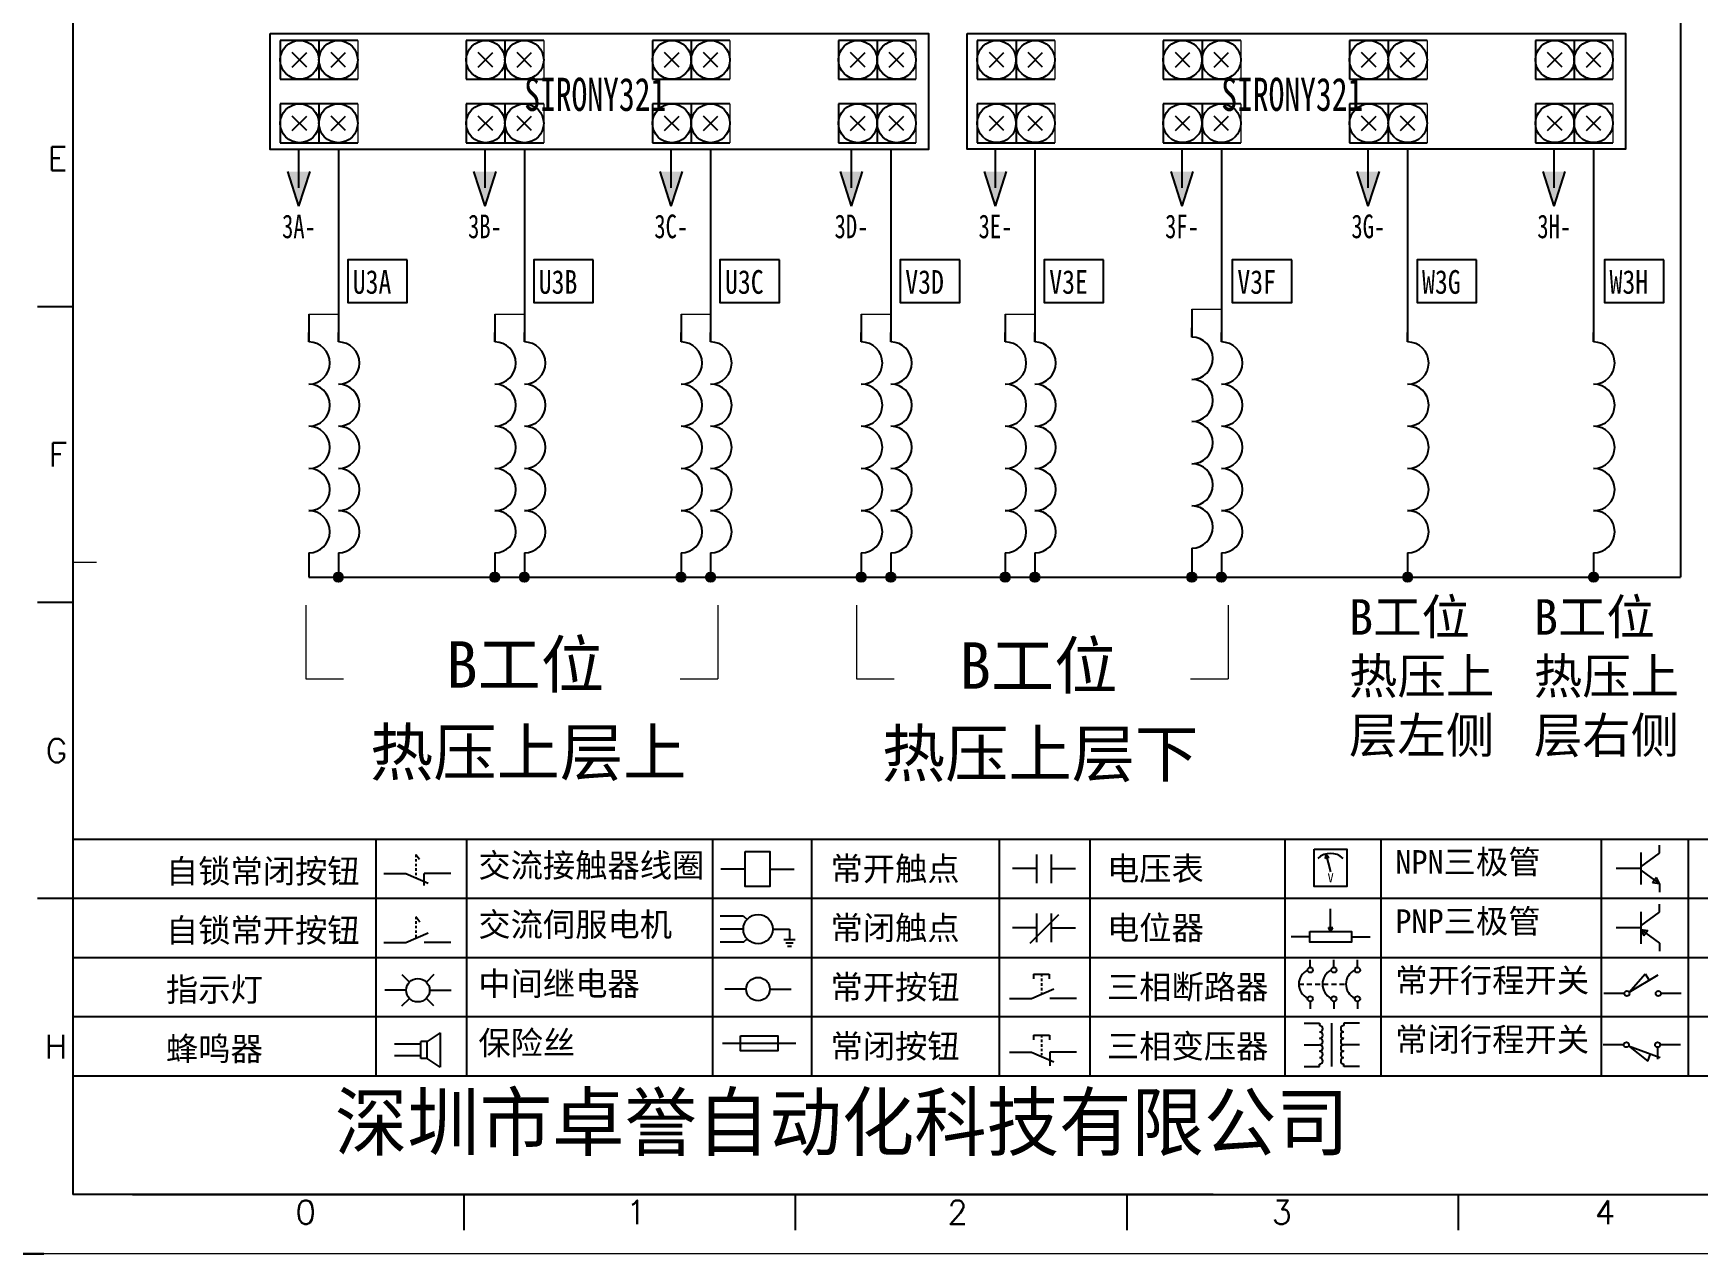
# Model space of a CAD drawing. Extents: x 33864 to 41687, y -3582 to -110.
# Drawn here: x 36263.1 to 36403.8, y -2914.9 to -2811.8 of the extents above; entities that cross this region are included whole.
import ezdxf
from ezdxf.enums import TextEntityAlignment as Align

# ---------------------------------------------------------------- set-up
doc = ezdxf.new("R2010")
doc.units = 0
doc.header["$MEASUREMENT"] = 0
for name, color, linetype in [('AE_BOR', 1, 'Continuous'), ('MISC', 2, 'Continuous'), ('SYMS', 7, 'Continuous'), ('Z_OM_OUTLINE', 7, 'Continuous'), ('细实线层', 7, 'Continuous')]:
    doc.layers.add(name, color=color, linetype=linetype)
doc.layers.add('frame', color=7, linetype='Continuous', lineweight=15)
doc.styles.add('Standard_0.8', font='', dxfattribs={"width": 0.8})
doc.styles.add('WD', font='romans.shx', dxfattribs={"bigfont": 'gbcbig.shx'})
doc.styles.add('宋', font='', dxfattribs={"width": 0.7})
doc.styles.add('汉字', font='')
doc.styles.get('Standard_0.8').set_extended_font_data('SimSun')
doc.styles.get('宋').set_extended_font_data('SimSun')
doc.styles.get('汉字').set_extended_font_data('新宋体')

# ---------------------------------------------------------------- blocks, each defined once
blk = doc.blocks.new('WDDOT')
blk.add_hatch(color=256).paths.add_polyline_path([(0.5, 0, 1), (-0.5, 0, 1)])
blk.add_circle((0, 0), 0.5)
blk = doc.blocks.new('*U160')
at = {"linetype": 'ByBlock'}
for p, q in [((-1909.23, -780.45), (-1909.23, -780.67)), ((-1909.23, -780.45), (-1908.92, -780.84)), ((-1909.23, -780.84), (-1909.23, -781.05)), ((-1909.23, -781.23), (-1909.23, -781.44)), ((-1909.23, -781.61), (-1909.23, -781.83)), ((-1911.92, -782.07), (-1910.06, -782.07)), ((-1910.06, -782.07), (-1908.18, -782.88)), ((-1909.23, -782), (-1909.23, -782.21)), ((-1909.23, -782.38), (-1909.23, -782.43)), ((-1908.52, -783.07), (-1908.52, -782.07)), ((-1906.25, -782.07), (-1908.52, -782.07))]:
    blk.add_line(p, q, dxfattribs=at)
blk = doc.blocks.new('*U161')
at = {"linetype": 'ByBlock'}
for p, q in [((-1908.88, -791.17), (-1909.23, -790.71)), ((-1909.23, -790.71), (-1909.23, -790.92)), ((-1909.23, -791.09), (-1909.23, -791.31)), ((-1909.23, -791.48), (-1909.23, -791.69)), ((-1911.92, -792.89), (-1910.06, -792.89)), ((-1910.06, -792.89), (-1908.18, -792.08)), ((-1909.23, -791.86), (-1909.23, -792.08)), ((-1909.23, -792.25), (-1909.23, -792.47)), ((-1906.25, -792.89), (-1908.52, -792.89))]:
    blk.add_line(p, q, dxfattribs=at)
blk = doc.blocks.new('蜂鸣器')
at = {"linetype": 'ByBlock'}
for p, q in [((-1907.17, -795.53), (-1908.25, -796.26)), ((-1907.17, -795.53), (-1907.17, -798.41)), ((-1908.8, -796.48), (-1911.01, -796.48)), ((-1908.25, -796.26), (-1908.8, -796.26)), ((-1908.8, -797.68), (-1908.8, -796.26)), ((-1908.25, -797.68), (-1908.25, -796.26)), ((-1908.8, -797.46), (-1911.01, -797.46)), ((-1908.25, -797.68), (-1908.8, -797.68)), ((-1907.17, -798.41), (-1908.25, -797.68))]:
    blk.add_line(p, q, dxfattribs=at)
blk = doc.blocks.new('指示灯')
at = {"linetype": 'ByBlock'}
for p, q in [((-1854.62, -775.59), (-1853.97, -776.23)), ((-1851.9, -775.59), (-1852.54, -776.23)), ((-1854.25, -776.92), (-1856.06, -776.92)), ((-1854.62, -778.25), (-1853.97, -777.61)), ((-1851.9, -778.25), (-1852.54, -777.61)), ((-1852.26, -776.92), (-1850.45, -776.92))]:
    blk.add_line(p, q, dxfattribs=at)
blk.add_circle((-1853.26, -776.92), 0.992, dxfattribs=at)
blk = doc.blocks.new('交流接触器线圈')
at = {"linetype": 'ByBlock'}
for p, q in [((-1880.82, -781.77), (-1882.87, -781.77)), ((-1878.72, -781.77), (-1876.67, -781.77))]:
    blk.add_line(p, q, dxfattribs=at)
blk.add_lwpolyline([(-1880.82, -780.28), (-1878.72, -780.28), (-1878.72, -783.26), (-1880.82, -783.26)], close=True, dxfattribs=at)
blk = doc.blocks.new('交流伺服电机')
at = {"linetype": 'ByBlock'}
for p, q in [((-1880.97, -785.75), (-1882.94, -785.75)), ((-1880.97, -785.75), (-1880.65, -786.03)), ((-1880.97, -786.85), (-1882.94, -786.85)), ((-1878.49, -786.85), (-1877.07, -786.85)), ((-1877.07, -786.85), (-1877.07, -787.72)), ((-1880.97, -787.94), (-1882.94, -787.94)), ((-1880.97, -787.94), (-1880.65, -787.67)), ((-1877.54, -787.72), (-1876.59, -787.72)), ((-1877.38, -788.01), (-1876.75, -788.01)), ((-1877.23, -788.29), (-1876.9, -788.29))]:
    blk.add_line(p, q, dxfattribs=at)
blk.add_circle((-1879.73, -786.85), 1.24, dxfattribs=at)
blk = doc.blocks.new('中间继电器')
at = {"linetype": 'ByBlock'}
for p, q in [((-1880.72, -791.92), (-1882.54, -791.92)), ((-1878.74, -791.92), (-1876.92, -791.92))]:
    blk.add_line(p, q, dxfattribs=at)
blk.add_circle((-1879.73, -791.92), 0.992, dxfattribs=at)
blk = doc.blocks.new('保险丝')
at = {"linetype": 'ByBlock'}
blk.add_line((-1882.72, -796.49), (-1876.55, -796.49), dxfattribs=at)
blk.add_lwpolyline([(-1881.2, -795.86), (-1878.06, -795.86), (-1878.06, -797.12), (-1881.2, -797.12)], close=True, dxfattribs=at)
blk = doc.blocks.new('常开按钮')
at = {"linetype": 'ByBlock'}
for p, q in [((-1909.9, -785.68), (-1908.56, -785.68)), ((-1909.9, -785.68), (-1909.9, -786.07)), ((-1909.23, -785.68), (-1909.23, -785.89)), ((-1909.23, -786.06), (-1909.23, -786.28)), ((-1908.56, -785.68), (-1908.56, -786.07)), ((-1910.06, -787.73), (-1908.18, -786.93)), ((-1909.23, -786.45), (-1909.23, -786.67)), ((-1909.23, -786.84), (-1909.23, -787.05)), ((-1909.23, -787.22), (-1909.23, -787.38)), ((-1911.92, -787.73), (-1910.06, -787.73)), ((-1906.25, -787.73), (-1908.52, -787.73))]:
    blk.add_line(p, q, dxfattribs=at)
blk = doc.blocks.new('常开触点')
at = {"linetype": 'ByBlock'}
for p, q in [((-1853.82, -781.77), (-1855.88, -781.77)), ((-1853.82, -782.99), (-1853.82, -780.56)), ((-1852.6, -782.99), (-1852.6, -780.56)), ((-1852.6, -781.77), (-1850.55, -781.77))]:
    blk.add_line(p, q, dxfattribs=at)
blk = doc.blocks.new('常闭触点')
at = {"linetype": 'ByBlock'}
for p, q in [((-1852.01, -785.66), (-1854.43, -788.1)), ((-1853.82, -787.99), (-1853.82, -785.56)), ((-1852.6, -787.99), (-1852.6, -785.56)), ((-1853.82, -786.77), (-1855.88, -786.77)), ((-1852.6, -786.77), (-1850.55, -786.77))]:
    blk.add_line(p, q, dxfattribs=at)
blk = doc.blocks.new('常闭按钮')
at = {"linetype": 'ByBlock'}
for p, q in [((-1854.11, -790.83), (-1852.77, -790.83)), ((-1854.11, -790.83), (-1854.11, -791.22)), ((-1853.44, -790.83), (-1853.44, -791.04)), ((-1853.44, -791.21), (-1853.44, -791.43)), ((-1853.44, -791.6), (-1853.44, -791.82)), ((-1852.77, -790.83), (-1852.77, -791.22)), ((-1856.13, -792.28), (-1854.28, -792.28)), ((-1854.28, -792.28), (-1852.4, -793.09)), ((-1853.44, -791.99), (-1853.44, -792.2)), ((-1853.44, -792.37), (-1853.44, -792.53)), ((-1850.47, -792.28), (-1852.73, -792.28)), ((-1852.73, -792.28), (-1852.73, -793.43))]:
    blk.add_line(p, q, dxfattribs=at)
blk = doc.blocks.new('电压表')
at = {"linetype": 'ByBlock'}
for p, q in [((-1814.84, -780.75), (-1814.91, -781.13)), ((-1814.6, -781.05), (-1814.91, -781.13)), ((-1814.84, -780.75), (-1814.46, -782.26)), ((-1814.84, -780.75), (-1814.6, -781.05))]:
    blk.add_line(p, q, dxfattribs=at)
blk.add_lwpolyline([(-1815.84, -780.34), (-1813.07, -780.34), (-1813.07, -783.49), (-1815.84, -783.49)], close=True, dxfattribs=at)
blk.add_arc((-1814.46, -782.26), 1.56, 46.8313, 133.1687, dxfattribs=at)
at = {"linetype": 'ByBlock', "insert": (-1814.7, -782.39), "char_height": 0.75, "width": 0.6768, "attachment_point": 1}
blk.add_mtext('V', dxfattribs=at)
blk = doc.blocks.new('电位器')
at = {"linetype": 'ByBlock'}
for p, q in [((-1814.45, -787.3), (-1814.45, -785.39)), ((-1814.45, -787.3), (-1814.62, -786.96)), ((-1814.62, -786.96), (-1814.27, -786.96)), ((-1814.45, -787.3), (-1814.27, -786.96)), ((-1816.21, -787.75), (-1817.79, -787.75)), ((-1812.68, -787.75), (-1811.1, -787.75))]:
    blk.add_line(p, q, dxfattribs=at)
blk.add_lwpolyline([(-1816.21, -787.3), (-1812.68, -787.3), (-1812.68, -788.2), (-1816.21, -788.2)], close=True, dxfattribs=at)
blk = doc.blocks.new('三相断路器')
at = {"linetype": 'ByBlock'}
for p, q in [((-1816.17, -790.33), (-1816.17, -789.7)), ((-1814.17, -790.33), (-1814.17, -789.7)), ((-1812.18, -790.33), (-1812.18, -789.7)), ((-1817.14, -791.74), (-1816.72, -791.74)), ((-1816.45, -791.74), (-1816.03, -791.74)), ((-1815.76, -791.74), (-1815.34, -791.74)), ((-1815.07, -791.74), (-1814.65, -791.74)), ((-1814.38, -791.74), (-1813.96, -791.74)), ((-1813.69, -791.74), (-1813.27, -791.74)), ((-1816.17, -793.19), (-1816.17, -793.83)), ((-1814.17, -793.19), (-1814.17, -793.83)), ((-1812.18, -793.19), (-1812.18, -793.83))]:
    blk.add_line(p, q, dxfattribs=at)
for centre in [(-1816.17, -790.55), (-1814.17, -790.55), (-1812.18, -790.55), (-1816.17, -792.98), (-1814.17, -792.98), (-1812.18, -792.98)]:
    blk.add_circle(centre, 0.219, dxfattribs=at)
for centre in [(-1815.81, -791.74), (-1813.82, -791.74), (-1811.83, -791.74)]:
    blk.add_arc(centre, 1.32, 115.5791, 244.4209, dxfattribs=at)
blk = doc.blocks.new('三相变压器')
at = {"linetype": 'ByBlock'}
for p, q in [((-1816.69, -795.03), (-1815.37, -795.03)), ((-1815.37, -795.03), (-1815.37, -795.24)), ((-1814.34, -798.7), (-1814.34, -795.04)), ((-1812, -795.03), (-1813.32, -795.03)), ((-1813.32, -795.03), (-1813.32, -795.24)), ((-1816.69, -796.87), (-1815.37, -796.87)), ((-1812, -796.87), (-1813.32, -796.87)), ((-1816.69, -798.71), (-1815.37, -798.71)), ((-1815.37, -798.71), (-1815.37, -798.5)), ((-1813.32, -798.71), (-1813.32, -798.5)), ((-1812, -798.71), (-1813.32, -798.71))]:
    blk.add_line(p, q, dxfattribs=at)
for centre, start, end in [((-1815.37, -795.51), 270, 90), ((-1815.37, -796.06), 270, 90), ((-1813.32, -795.51), 90, 270), ((-1813.32, -796.06), 90, 270), ((-1815.37, -796.6), 270, 90), ((-1815.37, -797.14), 270, 90), ((-1813.32, -796.6), 90, 270), ((-1813.32, -797.14), 90, 270), ((-1815.37, -797.68), 270, 90), ((-1815.37, -798.23), 270, 90), ((-1813.32, -797.68), 90, 270), ((-1813.32, -798.23), 90, 270)]:
    blk.add_arc(centre, 0.271, start, end, dxfattribs=at)
blk = doc.blocks.new('NPN三极管')
at = {"linetype": 'ByBlock'}
for p, q in [((-1784.15, -780.66), (-1784.15, -779.98)), ((-1785.73, -780.61), (-1785.73, -783.32)), ((-1785.73, -781.82), (-1784.15, -780.66)), ((-1785.73, -781.97), (-1787.81, -781.97)), ((-1785.73, -782.11), (-1784.15, -783.27)), ((-1784.41, -782.73), (-1784.74, -783.18)), ((-1784.15, -783.27), (-1784.74, -783.18)), ((-1784.15, -783.27), (-1784.41, -782.73)), ((-1784.15, -783.27), (-1784.15, -783.96))]:
    blk.add_line(p, q, dxfattribs=at)
blk = doc.blocks.new('PNP三极管')
at = {"linetype": 'ByBlock'}
for p, q in [((-1784.9, -785.38), (-1784.9, -788.09)), ((-1784.9, -786.59), (-1783.32, -785.43)), ((-1783.32, -785.43), (-1783.32, -784.75)), ((-1784.9, -786.74), (-1786.98, -786.74)), ((-1784.9, -786.88), (-1783.32, -788.04)), ((-1784.9, -786.88), (-1784.31, -786.97)), ((-1784.9, -786.88), (-1784.64, -787.42)), ((-1784.31, -786.97), (-1784.64, -787.42)), ((-1783.32, -788.04), (-1783.32, -788.73))]:
    blk.add_line(p, q, dxfattribs=at)
blk = doc.blocks.new('常开行程开关')
at = {"linetype": 'ByBlock'}
for p, q in [((-1785.89, -792.17), (-1784.52, -790.62)), ((-1785.89, -792.17), (-1783.43, -790.72)), ((-1784.52, -790.62), (-1784.19, -791.17)), ((-1786.29, -792.3), (-1788.01, -792.3)), ((-1781.48, -792.3), (-1783.21, -792.3))]:
    blk.add_line(p, q, dxfattribs=at)
for centre in [(-1786.07, -792.3), (-1783.42, -792.3)]:
    blk.add_circle(centre, 0.219, dxfattribs=at)
blk = doc.blocks.new('常闭行程开关')
at = {"linetype": 'ByBlock'}
for p, q in [((-1786.34, -796.62), (-1788.07, -796.62)), ((-1785.93, -796.72), (-1783.25, -797.7)), ((-1785.93, -796.72), (-1784.3, -798)), ((-1783.48, -796.84), (-1783.48, -797.85)), ((-1781.54, -796.62), (-1783.26, -796.62)), ((-1784.3, -798), (-1784.08, -797.4))]:
    blk.add_line(p, q, dxfattribs=at)
for centre in [(-1786.12, -796.62), (-1783.48, -796.62)]:
    blk.add_circle(centre, 0.219, dxfattribs=at)

msp = doc.modelspace()

# ---------------------------------------------------------------- hatches: boundary and pattern name
for points in [[(36284.658, -2823.442), (36285.593, -2826.361), (36286.529, -2823.442)], [(36301.309, -2826.361), (36302.245, -2823.442), (36300.374, -2823.442)], [(36317.047, -2826.361), (36317.982, -2823.442), (36316.112, -2823.442)], [(36332.276, -2826.361), (36333.211, -2823.442), (36331.341, -2823.442)], [(36344.441, -2826.361), (36345.377, -2823.442), (36343.506, -2823.442)], [(36360.206, -2826.361), (36361.141, -2823.442), (36359.271, -2823.442)], [(36375.943, -2826.361), (36376.879, -2823.442), (36375.008, -2823.442)], [(36391.653, -2826.361), (36392.589, -2823.442), (36390.718, -2823.442)], [(36289.306, -2857.706, 1), (36288.527, -2857.706, 1)], [(36302.522, -2857.706, 1), (36301.744, -2857.706, 1)], [(36305.022, -2857.706, 1), (36304.244, -2857.706, 1)], [(36318.26, -2857.706, 1), (36317.481, -2857.706, 1)], [(36320.76, -2857.706, 1), (36319.981, -2857.706, 1)], [(36333.489, -2857.706, 1), (36332.71, -2857.706, 1)], [(36335.989, -2857.706, 1), (36335.21, -2857.706, 1)], [(36345.654, -2857.706, 1), (36344.876, -2857.706, 1)], [(36348.154, -2857.706, 1), (36347.376, -2857.706, 1)], [(36361.419, -2857.706, 1), (36360.64, -2857.706, 1)], [(36363.919, -2857.706, 1), (36363.14, -2857.706, 1)], [(36379.656, -2857.706, 1), (36378.878, -2857.706, 1)], [(36395.366, -2857.706, 1), (36394.588, -2857.706, 1)]]:
    msp.add_hatch(color=256).paths.add_polyline_path(points)

# ---------------------------------------------------------------- linework, layer by layer
for p, q in [((36266.496, -2709.86), (36266.496, -2909.86)), ((36402.309, -2786.691), (36402.309, -2857.706)), ((36285.593, -2824.806), (36285.593, -2821.567)), ((36288.917, -2821.567), (36288.917, -2837.837)), ((36301.309, -2824.806), (36301.309, -2821.567)), ((36304.633, -2821.567), (36304.633, -2837.837)), ((36317.047, -2824.806), (36317.047, -2821.567)), ((36320.37, -2821.567), (36320.37, -2837.837)), ((36332.276, -2824.806), (36332.276, -2821.514)), ((36335.599, -2821.514), (36335.599, -2837.837)), ((36344.441, -2824.806), (36344.441, -2821.514)), ((36347.765, -2821.514), (36347.765, -2837.837)), ((36360.206, -2824.806), (36360.206, -2821.564)), ((36363.529, -2821.564), (36363.529, -2837.837)), ((36375.943, -2824.806), (36375.943, -2821.564)), ((36379.267, -2821.564), (36379.267, -2837.837)), ((36391.653, -2824.806), (36391.653, -2821.564)), ((36394.977, -2821.564), (36394.977, -2837.837)), ((36285.593, -2826.361), (36284.658, -2823.442)), ((36285.593, -2826.361), (36286.529, -2823.442)), ((36301.309, -2826.361), (36300.374, -2823.442)), ((36301.309, -2826.361), (36302.245, -2823.442)), ((36317.047, -2826.361), (36316.112, -2823.442)), ((36317.047, -2826.361), (36317.982, -2823.442)), ((36332.276, -2826.361), (36331.341, -2823.442)), ((36332.276, -2826.361), (36333.211, -2823.442)), ((36344.441, -2826.361), (36343.506, -2823.442)), ((36344.441, -2826.361), (36345.377, -2823.442)), ((36360.206, -2826.361), (36359.271, -2823.442)), ((36360.206, -2826.361), (36361.141, -2823.442)), ((36375.943, -2826.361), (36375.008, -2823.442)), ((36375.943, -2826.361), (36376.879, -2823.442)), ((36391.653, -2826.361), (36390.718, -2823.442)), ((36391.653, -2826.361), (36392.589, -2823.442)), ((36361.029, -2835.082), (36361.029, -2837.436)), ((36286.417, -2835.483), (36286.417, -2837.837)), ((36302.133, -2835.483), (36302.133, -2837.837)), ((36317.87, -2835.483), (36317.87, -2837.837)), ((36333.099, -2835.483), (36333.099, -2837.837)), ((36345.265, -2835.483), (36345.265, -2837.837)), ((36286.417, -2837.837), (36286.417, -2837.035)), ((36288.917, -2837.837), (36288.917, -2837.035)), ((36302.133, -2837.837), (36302.133, -2837.035)), ((36304.633, -2837.837), (36304.633, -2837.035)), ((36317.87, -2837.837), (36317.87, -2837.035)), ((36320.37, -2837.837), (36320.37, -2837.035)), ((36333.099, -2837.837), (36333.099, -2837.035)), ((36335.599, -2837.837), (36335.599, -2837.035)), ((36345.265, -2837.837), (36345.265, -2837.035)), ((36347.765, -2837.837), (36347.765, -2837.035)), ((36361.029, -2837.436), (36361.029, -2836.633)), ((36363.529, -2837.837), (36363.529, -2837.035)), ((36379.267, -2837.837), (36379.267, -2837.035)), ((36394.977, -2837.837), (36394.977, -2837.035)), ((36286.417, -2855.654), (36286.417, -2857.706)), ((36286.417, -2855.654), (36286.417, -2857.706)), ((36288.917, -2855.654), (36288.917, -2857.706)), ((36288.917, -2855.654), (36288.917, -2857.706)), ((36302.133, -2855.654), (36302.133, -2857.706)), ((36302.133, -2855.654), (36302.133, -2857.706)), ((36304.633, -2855.654), (36304.633, -2857.706)), ((36304.633, -2855.654), (36304.633, -2857.706)), ((36317.87, -2855.654), (36317.87, -2857.706)), ((36317.87, -2855.654), (36317.87, -2857.706)), ((36320.37, -2855.654), (36320.37, -2857.706)), ((36320.37, -2855.654), (36320.37, -2857.706)), ((36333.099, -2855.654), (36333.099, -2857.706)), ((36333.099, -2855.654), (36333.099, -2857.706)), ((36335.599, -2855.654), (36335.599, -2857.706)), ((36335.599, -2855.654), (36335.599, -2857.706)), ((36345.265, -2855.654), (36345.265, -2857.706)), ((36345.265, -2855.654), (36345.265, -2857.706)), ((36347.765, -2855.654), (36347.765, -2857.706)), ((36347.765, -2855.654), (36347.765, -2857.706)), ((36361.029, -2855.252), (36361.029, -2857.304)), ((36361.029, -2855.252), (36361.029, -2857.706)), ((36363.529, -2855.654), (36363.529, -2857.706)), ((36363.529, -2855.654), (36363.529, -2857.706)), ((36379.267, -2855.654), (36379.267, -2857.706)), ((36379.267, -2855.654), (36379.267, -2857.706)), ((36394.977, -2855.654), (36394.977, -2857.706)), ((36394.977, -2855.654), (36394.977, -2857.706)), ((36286.417, -2857.706), (36402.309, -2857.706)), ((36271.526, -2909.86), (36551.026, -2909.86)), ((36392.293, -2909.86), (36452.243, -2909.86))]:
    msp.add_line(p, q)
at = {"lineweight": -2}
for p, q in [((36284.003, -2812.374), (36284.003, -2815.65)), ((36287.279, -2812.374), (36287.279, -2815.65)), ((36287.279, -2812.374), (36287.279, -2815.65)), ((36299.719, -2812.374), (36299.719, -2815.65)), ((36302.995, -2812.374), (36302.995, -2815.65)), ((36302.995, -2812.374), (36302.995, -2815.65)), ((36315.456, -2812.374), (36315.456, -2815.65)), ((36318.732, -2812.374), (36318.732, -2815.65)), ((36318.732, -2812.374), (36318.732, -2815.65)), ((36331.166, -2812.374), (36331.166, -2815.65)), ((36334.442, -2812.374), (36334.442, -2815.65)), ((36334.442, -2812.374), (36334.442, -2815.65)), ((36342.899, -2812.372), (36342.899, -2815.648)), ((36346.175, -2812.372), (36346.175, -2815.648)), ((36346.175, -2812.372), (36346.175, -2815.648)), ((36358.615, -2812.372), (36358.615, -2815.648)), ((36361.891, -2812.372), (36361.891, -2815.648)), ((36361.891, -2812.372), (36361.891, -2815.648)), ((36374.353, -2812.372), (36374.353, -2815.648)), ((36377.629, -2812.372), (36377.629, -2815.648)), ((36377.629, -2812.372), (36377.629, -2815.648)), ((36390.063, -2812.372), (36390.063, -2815.648)), ((36393.339, -2812.372), (36393.339, -2815.648)), ((36393.339, -2812.372), (36393.339, -2815.648)), ((36284.003, -2817.73), (36284.003, -2821.006)), ((36287.279, -2817.73), (36287.279, -2821.006)), ((36287.279, -2817.73), (36287.279, -2821.006)), ((36299.719, -2817.73), (36299.719, -2821.006)), ((36302.995, -2817.73), (36302.995, -2821.006)), ((36302.995, -2817.73), (36302.995, -2821.006)), ((36315.456, -2817.73), (36315.456, -2821.006)), ((36318.732, -2817.73), (36318.732, -2821.006)), ((36318.732, -2817.73), (36318.732, -2821.006)), ((36331.166, -2817.73), (36331.166, -2821.006)), ((36334.442, -2817.73), (36334.442, -2821.006)), ((36334.442, -2817.73), (36334.442, -2821.006)), ((36342.899, -2817.728), (36342.899, -2821.004)), ((36346.175, -2817.728), (36346.175, -2821.004)), ((36346.175, -2817.728), (36346.175, -2821.004)), ((36358.615, -2817.728), (36358.615, -2821.004)), ((36361.891, -2817.728), (36361.891, -2821.004)), ((36361.891, -2817.728), (36361.891, -2821.004)), ((36374.353, -2817.728), (36374.353, -2821.004)), ((36377.629, -2817.728), (36377.629, -2821.004)), ((36377.629, -2817.728), (36377.629, -2821.004)), ((36390.063, -2817.728), (36390.063, -2821.004)), ((36393.339, -2817.728), (36393.339, -2821.004)), ((36393.339, -2817.728), (36393.339, -2821.004)), ((36292.075, -2879.86), (36292.075, -2899.86)), ((36299.752, -2879.86), (36299.752, -2899.86)), ((36320.542, -2879.86), (36320.542, -2899.86)), ((36328.895, -2879.86), (36328.895, -2899.86)), ((36344.75, -2879.86), (36344.75, -2899.86)), ((36352.399, -2879.86), (36352.399, -2899.86)), ((36368.891, -2879.86), (36368.891, -2899.86)), ((36376.993, -2879.86), (36376.993, -2899.86)), ((36395.612, -2879.86), (36395.612, -2899.86)), ((36402.971, -2879.86), (36402.971, -2899.86))]:
    msp.add_line(p, q, dxfattribs=at)
at = {"lineweight": 9, "ltscale": 0.1}
for p, q in [((36266.496, -2856.431), (36268.495, -2856.431)), ((36362.831, -2909.86), (36392.293, -2909.86)), ((36390.935, -2909.86), (36390.935, -2909.86)), ((36390.935, -2909.86), (36390.935, -2909.86)), ((36390.935, -2909.86), (36390.935, -2909.86)), ((36390.935, -2909.86), (36390.935, -2909.86))]:
    msp.add_line(p, q, dxfattribs=at)
at = {"color": 3, "lineweight": 0}
for p, q in [((36286.178, -2860.068), (36286.178, -2866.309)), ((36320.977, -2860.068), (36320.977, -2866.309)), ((36332.694, -2860.068), (36332.694, -2866.309)), ((36364.109, -2860.068), (36364.109, -2866.309)), ((36286.178, -2866.309), (36289.356, -2866.309)), ((36317.8, -2866.309), (36320.977, -2866.309)), ((36332.694, -2866.309), (36335.871, -2866.309)), ((36360.932, -2866.309), (36364.109, -2866.309))]:
    msp.add_line(p, q, dxfattribs=at)
at = {"linetype": 'ByBlock'}
for p, q in [((36553.496, -2879.86), (36266.496, -2879.86)), ((36553.496, -2884.86), (36266.496, -2884.86)), ((36553.496, -2889.86), (36266.496, -2889.86)), ((36553.496, -2894.86), (36266.496, -2894.86)), ((36553.496, -2899.86), (36266.496, -2899.86))]:
    msp.add_line(p, q, dxfattribs=at)
at = {"ltscale": 2}
msp.add_line((36362.831, -2909.86), (36266.496, -2909.86), dxfattribs=at)
for points in [[(36283.147, -2811.791), (36338.784, -2811.791), (36338.784, -2821.567), (36283.147, -2821.567)], [(36342.044, -2811.789), (36397.68, -2811.789), (36397.68, -2821.564), (36342.044, -2821.564)]]:
    msp.add_lwpolyline(points, close=True)
at = {"color": 1, "ltscale": 2}
for points in [[(36294.732, -2830.89), (36289.71, -2830.89), (36289.71, -2834.495), (36294.732, -2834.495)], [(36310.448, -2830.89), (36305.426, -2830.89), (36305.426, -2834.495), (36310.448, -2834.495)], [(36326.186, -2830.89), (36321.163, -2830.89), (36321.163, -2834.495), (36326.186, -2834.495)], [(36341.415, -2830.89), (36336.392, -2830.89), (36336.392, -2834.495), (36341.415, -2834.495)], [(36353.58, -2830.89), (36348.558, -2830.89), (36348.558, -2834.495), (36353.58, -2834.495)], [(36369.475, -2830.89), (36364.452, -2830.89), (36364.452, -2834.495), (36369.475, -2834.495)], [(36385.082, -2830.89), (36380.06, -2830.89), (36380.06, -2834.495), (36385.082, -2834.495)], [(36400.923, -2830.89), (36395.9, -2830.89), (36395.9, -2834.495), (36400.923, -2834.495)]]:
    msp.add_lwpolyline(points, close=True, dxfattribs=at)
for centre in [(36288.917, -2857.706), (36302.133, -2857.706), (36304.633, -2857.706), (36317.87, -2857.706), (36320.37, -2857.706), (36333.099, -2857.706), (36335.599, -2857.706), (36345.265, -2857.706), (36347.765, -2857.706), (36361.029, -2857.706), (36363.529, -2857.706), (36379.267, -2857.706), (36394.977, -2857.706)]:
    msp.add_circle(centre, 0.389)
for centre in [(36286.417, -2839.619), (36288.917, -2839.619), (36302.133, -2839.619), (36304.633, -2839.619), (36317.87, -2839.619), (36320.37, -2839.619), (36333.099, -2839.619), (36335.599, -2839.619), (36345.265, -2839.619), (36347.765, -2839.619), (36361.029, -2839.218), (36363.529, -2839.619), (36379.267, -2839.619), (36394.977, -2839.619), (36286.417, -2843.182), (36288.917, -2843.182), (36302.133, -2843.182), (36304.633, -2843.182), (36317.87, -2843.182), (36320.37, -2843.182), (36333.099, -2843.182), (36335.599, -2843.182), (36345.265, -2843.182), (36347.765, -2843.182), (36361.029, -2842.781), (36363.529, -2843.182), (36379.267, -2843.182), (36394.977, -2843.182), (36286.417, -2846.746), (36288.917, -2846.746), (36302.133, -2846.746), (36304.633, -2846.746), (36317.87, -2846.746), (36320.37, -2846.746), (36333.099, -2846.746), (36335.599, -2846.746), (36345.265, -2846.746), (36347.765, -2846.746), (36361.029, -2846.344), (36363.529, -2846.746), (36379.267, -2846.746), (36394.977, -2846.746), (36286.417, -2850.309), (36288.917, -2850.309), (36302.133, -2850.309), (36304.633, -2850.309), (36317.87, -2850.309), (36320.37, -2850.309), (36333.099, -2850.309), (36335.599, -2850.309), (36345.265, -2850.309), (36347.765, -2850.309), (36361.029, -2849.907), (36363.529, -2850.309), (36379.267, -2850.309), (36394.977, -2850.309), (36361.029, -2853.471), (36286.417, -2853.872), (36288.917, -2853.872), (36302.133, -2853.872), (36304.633, -2853.872), (36317.87, -2853.872), (36320.37, -2853.872), (36333.099, -2853.872), (36335.599, -2853.872), (36345.265, -2853.872), (36347.765, -2853.872), (36363.529, -2853.872), (36379.267, -2853.872), (36394.977, -2853.872)]:
    msp.add_arc(centre, 1.782, 270, 90)
at = {"layer": 'AE_BOR'}
for p, q in [((36266.496, -2834.86), (36263.496, -2834.86)), ((36266.496, -2859.86), (36263.496, -2859.86)), ((36266.496, -2884.86), (36263.496, -2884.86)), ((36299.526, -2909.86), (36299.526, -2912.86)), ((36327.526, -2909.86), (36327.526, -2912.86)), ((36355.526, -2909.86), (36355.526, -2912.86)), ((36383.526, -2909.86), (36383.526, -2912.86))]:
    msp.add_line(p, q, dxfattribs=at)
at = {"layer": 'AE_BOR', "lineweight": 30}
msp.add_line((36261.493, -2914.86), (36264.026, -2914.86), dxfattribs=at)
msp.add_line((36261.493, -2914.86), (36264.026, -2914.86), dxfattribs=at)
msp.add_line((36261.493, -2914.86), (36264.026, -2914.86), dxfattribs=at)
at = {"layer": 'AE_BOR', "color": 1, "lineweight": 15}
msp.add_line((36558.493, -2914.86), (36261.493, -2914.86), dxfattribs=at)
at = {"layer": 'frame', "lineweight": 0}
for p, q in [((36290.555, -2812.374), (36290.555, -2815.65)), ((36306.271, -2812.374), (36306.271, -2815.65)), ((36322.008, -2812.374), (36322.008, -2815.65)), ((36337.718, -2812.374), (36337.718, -2815.65)), ((36349.451, -2812.372), (36349.451, -2815.648)), ((36365.167, -2812.372), (36365.167, -2815.648)), ((36380.905, -2812.372), (36380.905, -2815.648)), ((36396.615, -2812.372), (36396.615, -2815.648)), ((36290.555, -2817.73), (36290.555, -2821.006)), ((36306.271, -2817.73), (36306.271, -2821.006)), ((36322.008, -2817.73), (36322.008, -2821.006)), ((36337.718, -2817.73), (36337.718, -2821.006)), ((36349.451, -2817.728), (36349.451, -2821.004)), ((36365.167, -2817.728), (36365.167, -2821.004)), ((36380.905, -2817.728), (36380.905, -2821.004)), ((36396.615, -2817.728), (36396.615, -2821.004))]:
    msp.add_line(p, q, dxfattribs=at)
at = {"layer": 'Z_OM_OUTLINE'}
for p, q in [((36287.279, -2812.374), (36284.003, -2812.374)), ((36290.555, -2812.374), (36287.279, -2812.374)), ((36302.995, -2812.374), (36299.719, -2812.374)), ((36306.271, -2812.374), (36302.995, -2812.374)), ((36318.732, -2812.374), (36315.456, -2812.374)), ((36322.008, -2812.374), (36318.732, -2812.374)), ((36334.442, -2812.374), (36331.166, -2812.374)), ((36337.718, -2812.374), (36334.442, -2812.374)), ((36346.175, -2812.372), (36342.899, -2812.372)), ((36349.451, -2812.372), (36346.175, -2812.372)), ((36361.891, -2812.372), (36358.615, -2812.372)), ((36365.167, -2812.372), (36361.891, -2812.372)), ((36377.629, -2812.372), (36374.353, -2812.372)), ((36380.905, -2812.372), (36377.629, -2812.372)), ((36393.339, -2812.372), (36390.063, -2812.372)), ((36396.615, -2812.372), (36393.339, -2812.372)), ((36285.027, -2814.625), (36286.254, -2813.398)), ((36286.254, -2814.625), (36285.027, -2813.398)), ((36288.303, -2814.625), (36289.53, -2813.398)), ((36289.53, -2814.625), (36288.303, -2813.398)), ((36300.743, -2814.625), (36301.97, -2813.398)), ((36301.97, -2814.625), (36300.743, -2813.398)), ((36304.019, -2814.625), (36305.246, -2813.398)), ((36305.246, -2814.625), (36304.019, -2813.398)), ((36316.481, -2814.625), (36317.708, -2813.398)), ((36317.708, -2814.625), (36316.481, -2813.398)), ((36319.757, -2814.625), (36320.984, -2813.398)), ((36320.984, -2814.625), (36319.757, -2813.398)), ((36332.191, -2814.625), (36333.418, -2813.398)), ((36333.418, -2814.625), (36332.191, -2813.398)), ((36335.467, -2814.625), (36336.694, -2813.398)), ((36336.694, -2814.625), (36335.467, -2813.398)), ((36343.924, -2814.623), (36345.151, -2813.396)), ((36345.151, -2814.623), (36343.924, -2813.396)), ((36347.2, -2814.623), (36348.427, -2813.396)), ((36348.427, -2814.623), (36347.2, -2813.396)), ((36359.64, -2814.623), (36360.867, -2813.396)), ((36360.867, -2814.623), (36359.64, -2813.396)), ((36362.916, -2814.623), (36364.143, -2813.396)), ((36364.143, -2814.623), (36362.916, -2813.396)), ((36375.378, -2814.623), (36376.604, -2813.396)), ((36376.604, -2814.623), (36375.378, -2813.396)), ((36378.654, -2814.623), (36379.88, -2813.396)), ((36379.88, -2814.623), (36378.654, -2813.396)), ((36391.088, -2814.623), (36392.314, -2813.396)), ((36392.314, -2814.623), (36391.088, -2813.396)), ((36394.364, -2814.623), (36395.59, -2813.396)), ((36395.59, -2814.623), (36394.364, -2813.396)), ((36284.003, -2815.65), (36287.279, -2815.65)), ((36287.279, -2815.65), (36290.555, -2815.65)), ((36299.719, -2815.65), (36302.995, -2815.65)), ((36302.995, -2815.65), (36306.271, -2815.65)), ((36315.456, -2815.65), (36318.732, -2815.65)), ((36318.732, -2815.65), (36322.008, -2815.65)), ((36331.166, -2815.65), (36334.442, -2815.65)), ((36334.442, -2815.65), (36337.718, -2815.65)), ((36342.899, -2815.648), (36346.175, -2815.648)), ((36346.175, -2815.648), (36349.451, -2815.648)), ((36358.615, -2815.648), (36361.891, -2815.648)), ((36361.891, -2815.648), (36365.167, -2815.648)), ((36374.353, -2815.648), (36377.629, -2815.648)), ((36377.629, -2815.648), (36380.905, -2815.648)), ((36390.063, -2815.648), (36393.339, -2815.648)), ((36393.339, -2815.648), (36396.615, -2815.648)), ((36287.279, -2817.73), (36284.003, -2817.73)), ((36290.555, -2817.73), (36287.279, -2817.73)), ((36302.995, -2817.73), (36299.719, -2817.73)), ((36306.271, -2817.73), (36302.995, -2817.73)), ((36318.732, -2817.73), (36315.456, -2817.73)), ((36322.008, -2817.73), (36318.732, -2817.73)), ((36334.442, -2817.73), (36331.166, -2817.73)), ((36337.718, -2817.73), (36334.442, -2817.73)), ((36346.175, -2817.728), (36342.899, -2817.728)), ((36349.451, -2817.728), (36346.175, -2817.728)), ((36361.891, -2817.728), (36358.615, -2817.728)), ((36365.167, -2817.728), (36361.891, -2817.728)), ((36377.629, -2817.728), (36374.353, -2817.728)), ((36380.905, -2817.728), (36377.629, -2817.728)), ((36393.339, -2817.728), (36390.063, -2817.728)), ((36396.615, -2817.728), (36393.339, -2817.728)), ((36285.027, -2819.981), (36286.254, -2818.754)), ((36286.254, -2819.981), (36285.027, -2818.754)), ((36288.303, -2819.981), (36289.53, -2818.754)), ((36289.53, -2819.981), (36288.303, -2818.754)), ((36300.743, -2819.981), (36301.97, -2818.754)), ((36301.97, -2819.981), (36300.743, -2818.754)), ((36304.019, -2819.981), (36305.246, -2818.754)), ((36305.246, -2819.981), (36304.019, -2818.754)), ((36316.481, -2819.981), (36317.708, -2818.754)), ((36317.708, -2819.981), (36316.481, -2818.754)), ((36319.757, -2819.981), (36320.984, -2818.754)), ((36320.984, -2819.981), (36319.757, -2818.754)), ((36332.191, -2819.981), (36333.418, -2818.754)), ((36333.418, -2819.981), (36332.191, -2818.754)), ((36335.467, -2819.981), (36336.694, -2818.754)), ((36336.694, -2819.981), (36335.467, -2818.754)), ((36343.924, -2819.979), (36345.151, -2818.752)), ((36345.151, -2819.979), (36343.924, -2818.752)), ((36347.2, -2819.979), (36348.427, -2818.752)), ((36348.427, -2819.979), (36347.2, -2818.752)), ((36359.64, -2819.979), (36360.867, -2818.752)), ((36360.867, -2819.979), (36359.64, -2818.752)), ((36362.916, -2819.979), (36364.143, -2818.752)), ((36364.143, -2819.979), (36362.916, -2818.752)), ((36375.378, -2819.979), (36376.604, -2818.752)), ((36376.604, -2819.979), (36375.378, -2818.752)), ((36378.654, -2819.979), (36379.88, -2818.752)), ((36379.88, -2819.979), (36378.654, -2818.752)), ((36391.088, -2819.979), (36392.314, -2818.752)), ((36392.314, -2819.979), (36391.088, -2818.752)), ((36394.364, -2819.979), (36395.59, -2818.752)), ((36395.59, -2819.979), (36394.364, -2818.752)), ((36284.003, -2821.006), (36287.279, -2821.006)), ((36287.279, -2821.006), (36290.555, -2821.006)), ((36299.719, -2821.006), (36302.995, -2821.006)), ((36302.995, -2821.006), (36306.271, -2821.006)), ((36315.456, -2821.006), (36318.732, -2821.006)), ((36318.732, -2821.006), (36322.008, -2821.006)), ((36331.166, -2821.006), (36334.442, -2821.006)), ((36334.442, -2821.006), (36337.718, -2821.006)), ((36342.899, -2821.004), (36346.175, -2821.004)), ((36346.175, -2821.004), (36349.451, -2821.004)), ((36358.615, -2821.004), (36361.891, -2821.004)), ((36361.891, -2821.004), (36365.167, -2821.004)), ((36374.353, -2821.004), (36377.629, -2821.004)), ((36377.629, -2821.004), (36380.905, -2821.004)), ((36390.063, -2821.004), (36393.339, -2821.004)), ((36393.339, -2821.004), (36396.615, -2821.004))]:
    msp.add_line(p, q, dxfattribs=at)
for centre in [(36285.641, -2814.012), (36288.917, -2814.012), (36301.357, -2814.012), (36304.633, -2814.012), (36317.094, -2814.012), (36320.37, -2814.012), (36332.804, -2814.012), (36336.08, -2814.012), (36344.537, -2814.01), (36347.813, -2814.01), (36360.253, -2814.01), (36363.529, -2814.01), (36375.991, -2814.01), (36379.267, -2814.01), (36391.701, -2814.01), (36394.977, -2814.01), (36285.641, -2819.368), (36288.917, -2819.368), (36301.357, -2819.368), (36304.633, -2819.368), (36317.094, -2819.368), (36320.37, -2819.368), (36332.804, -2819.368), (36336.08, -2819.368), (36344.537, -2819.366), (36347.813, -2819.366), (36360.253, -2819.366), (36363.529, -2819.366), (36375.991, -2819.366), (36379.267, -2819.366), (36391.701, -2819.366), (36394.977, -2819.366)]:
    msp.add_circle(centre, 1.637, dxfattribs=at)
at = {"layer": '细实线层', "lineweight": 0}
for p, q in [((36361.029, -2835.082), (36363.529, -2835.082)), ((36286.417, -2835.483), (36288.917, -2835.483)), ((36302.133, -2835.483), (36304.633, -2835.483)), ((36317.87, -2835.483), (36320.37, -2835.483)), ((36333.099, -2835.483), (36335.599, -2835.483)), ((36345.265, -2835.483), (36347.765, -2835.483))]:
    msp.add_line(p, q, dxfattribs=at)

# ---------------------------------------------------------------- block references
at = {"linetype": 'ByBlock'}
for name, p in [('*U160', (38204.684, -2100.683)), ('交流接触器线圈', (38204.109, -2100.592)), ('常开触点', (38201.763, -2100.563)), ('电压表', (38187.202, -2100.344)), ('NPN三极管', (38184.69, -2100.357)), ('电位器', (38187.202, -2100.344)), ('PNP三极管', (38183.865, -2100.586)), ('*U161', (38204.684, -2095.683)), ('交流伺服电机', (38204.109, -2100.592)), ('常闭触点', (38201.763, -2100.563)), ('指示灯', (38148.899, -2115.683)), ('常开按钮', (38257.549, -2105.563)), ('三相断路器', (38187.202, -2100.344)), ('常开行程开关', (38183.865, -2100.586)), ('中间继电器', (38204.109, -2100.592)), ('三相变压器', (38187.202, -2100.344)), ('蜂鸣器', (38204.684, -2100.683)), ('保险丝', (38204.109, -2100.592)), ('常闭按钮', (38201.763, -2105.563)), ('常闭行程开关', (38183.865, -2100.586))]:
    msp.add_blockref(name, p, dxfattribs=at)
at = {"layer": 'SYMS', "lineweight": -3, "xscale": 0.4949999999989814, "yscale": 0.4949999999989814, "zscale": 0.495}
for p in [(36288.917, -2857.706), (36302.133, -2857.706), (36304.633, -2857.706), (36317.87, -2857.706), (36320.37, -2857.706), (36333.099, -2857.706), (36335.599, -2857.706), (36345.265, -2857.706), (36347.765, -2857.706), (36361.029, -2857.706), (36363.529, -2857.706), (36379.267, -2857.706), (36394.977, -2857.706)]:
    msp.add_blockref('WDDOT', p, dxfattribs=at)

# ---------------------------------------------------------------- texts
at = {"lineweight": 0, "char_height": 2.8, "width": 26.02407, "attachment_point": 1, "style": '宋'}
for insert in [(36304.623, -2815.522), (36363.519, -2815.52)]:
    msp.add_mtext('SIRONY321', dxfattribs=dict(at, insert=insert))
at = {"color": 7, "attachment_point": 1}
for s, insert, char_height, width in [('{\\fSimSun|b0|i0|c134|p54;B工位\\P热压上\\P层左侧}', (36374.31, -2859.567), 3, 23.99164), ('{\\fSimSun|b0|i0|c134|p54;B工位\\P热压上\\P层右侧}', (36389.928, -2859.567), 3, 23.99164), ('{\\fSimSun|b0|i0|c134|p54;B工位}', (36298.019, -2863.121), 3.92, 23.99164), ('{\\fSimSun|b0|i0|c134|p54;B工位}', (36341.391, -2863.211), 3.92, 23.99164), ('{\\fSimSun|b0|i0|c134|p54;热压上层上}', (36291.596, -2870.54), 3.92, 28.00067), ('{\\fSimSun|b0|i0|c134|p54;热压上层下}', (36334.843, -2870.646), 3.92, 28.00067)]:
    msp.add_mtext(s, dxfattribs=dict(at, insert=insert, char_height=char_height, width=width))
at = {"char_height": 2, "attachment_point": 1, "style": '汉字'}
for s, insert in [('{\\fKaiTi_GB2312|b0|i0|c134|p49;自锁常闭按钮}', (36274.352, -2881.546)), ('{\\fKaiTi_GB2312|b0|i0|c134|p49;交流接触器线圈}', (36300.746, -2881.052)), ('{\\fKaiTi_GB2312|b0|i0|c134|p49;常开触点}', (36330.5, -2881.339)), ('{\\fKaiTi_GB2312|b0|i0|c134|p49;电压表}', (36353.86, -2881.329)), ('{\\fKaiTi_GB2312|b0|i0|c134|p49;NPN三极管}', (36378.226, -2880.768)), ('{\\fKaiTi_GB2312|b0|i0|c134|p49;交流伺服电机}', (36300.746, -2886.052)), ('{\\fKaiTi_GB2312|b0|i0|c134|p49;PNP三极管}', (36378.226, -2885.768)), ('{\\fKaiTi_GB2312|b0|i0|c134|p49;自锁常开按钮}', (36274.352, -2886.546)), ('{\\fKaiTi_GB2312|b0|i0|c134|p49;常闭触点}', (36330.5, -2886.339)), ('{\\fKaiTi_GB2312|b0|i0|c134|p49;电位器}', (36353.86, -2886.329)), ('{\\fKaiTi_GB2312|b0|i0|c134|p49;指示灯}', (36274.352, -2891.546)), ('{\\fKaiTi_GB2312|b0|i0|c134|p49;中间继电器}', (36300.746, -2891.052)), ('{\\fKaiTi_GB2312|b0|i0|c134|p49;常开按钮}', (36330.5, -2891.339)), ('{\\fKaiTi_GB2312|b0|i0|c134|p49;三相断路器}', (36353.86, -2891.329)), ('{\\fKaiTi_GB2312|b0|i0|c134|p49;常开行程开关}', (36378.226, -2890.768)), ('{\\fKaiTi_GB2312|b0|i0|c134|p49;常闭行程开关}', (36378.226, -2895.768)), ('{\\fKaiTi_GB2312|b0|i0|c134|p49;蜂鸣器}', (36274.352, -2896.546)), ('{\\fKaiTi_GB2312|b0|i0|c134|p49;保险丝}', (36300.746, -2896.052)), ('{\\fKaiTi_GB2312|b0|i0|c134|p49;常闭按钮}', (36330.5, -2896.339)), ('{\\fKaiTi_GB2312|b0|i0|c134|p49;三相变压器}', (36353.86, -2896.329))]:
    msp.add_mtext(s, dxfattribs=dict(at, insert=insert))
at = {"lineweight": -2, "insert": (36288.629, -2901.389), "char_height": 4.70644, "width": 96.11383, "attachment_point": 1}
msp.add_mtext('深圳市卓誉自动化科技有限公司', dxfattribs=at)
at = {"layer": 'AE_BOR', "style": 'WD'}
for s, p in [('E', (36265.996, -2822.36)), ('F', (36265.996, -2847.36)), ('G', (36265.996, -2872.36)), ('H', (36265.996, -2897.36))]:
    msp.add_text(s, height=2, dxfattribs=at).set_placement(p, align=Align.MIDDLE_RIGHT)
for s, p in [('0', (36286.163, -2912.36)), ('1', (36314.088, -2912.36)), ('2', (36341.238, -2912.36)), ('3', (36368.638, -2912.36)), ('4', (36395.938, -2912.36))]:
    msp.add_text(s, height=2, dxfattribs=at).set_placement(p, align=Align.CENTER)
at = {"layer": 'MISC', "color": 0, "char_height": 2, "width": 5.01683, "attachment_point": 1}
for s, insert, style in [('3A-', (36284.163, -2827.074), '宋'), ('3B-', (36299.879, -2827.074), '宋'), ('3C-', (36315.617, -2827.074), '宋'), ('3D-', (36330.846, -2827.074), '宋'), ('3E-', (36343.011, -2827.074), '宋'), ('3F-', (36358.775, -2827.074), '宋'), ('3G-', (36374.513, -2827.074), '宋'), ('3H-', (36390.223, -2827.074), '宋'), ('{U3A}', (36290.134, -2831.769), 'Standard_0.8'), ('U3B', (36305.85, -2831.769), 'Standard_0.8'), ('U3C', (36321.588, -2831.769), 'Standard_0.8'), ('V3D', (36336.817, -2831.769), 'Standard_0.8'), ('V3E', (36348.982, -2831.769), 'Standard_0.8'), ('V3F', (36364.877, -2831.769), 'Standard_0.8'), ('W3G', (36380.484, -2831.769), 'Standard_0.8'), ('W3H', (36396.324, -2831.769), 'Standard_0.8')]:
    msp.add_mtext(s, dxfattribs=dict(at, insert=insert, style=style))

doc.saveas('drawing.dxf')
